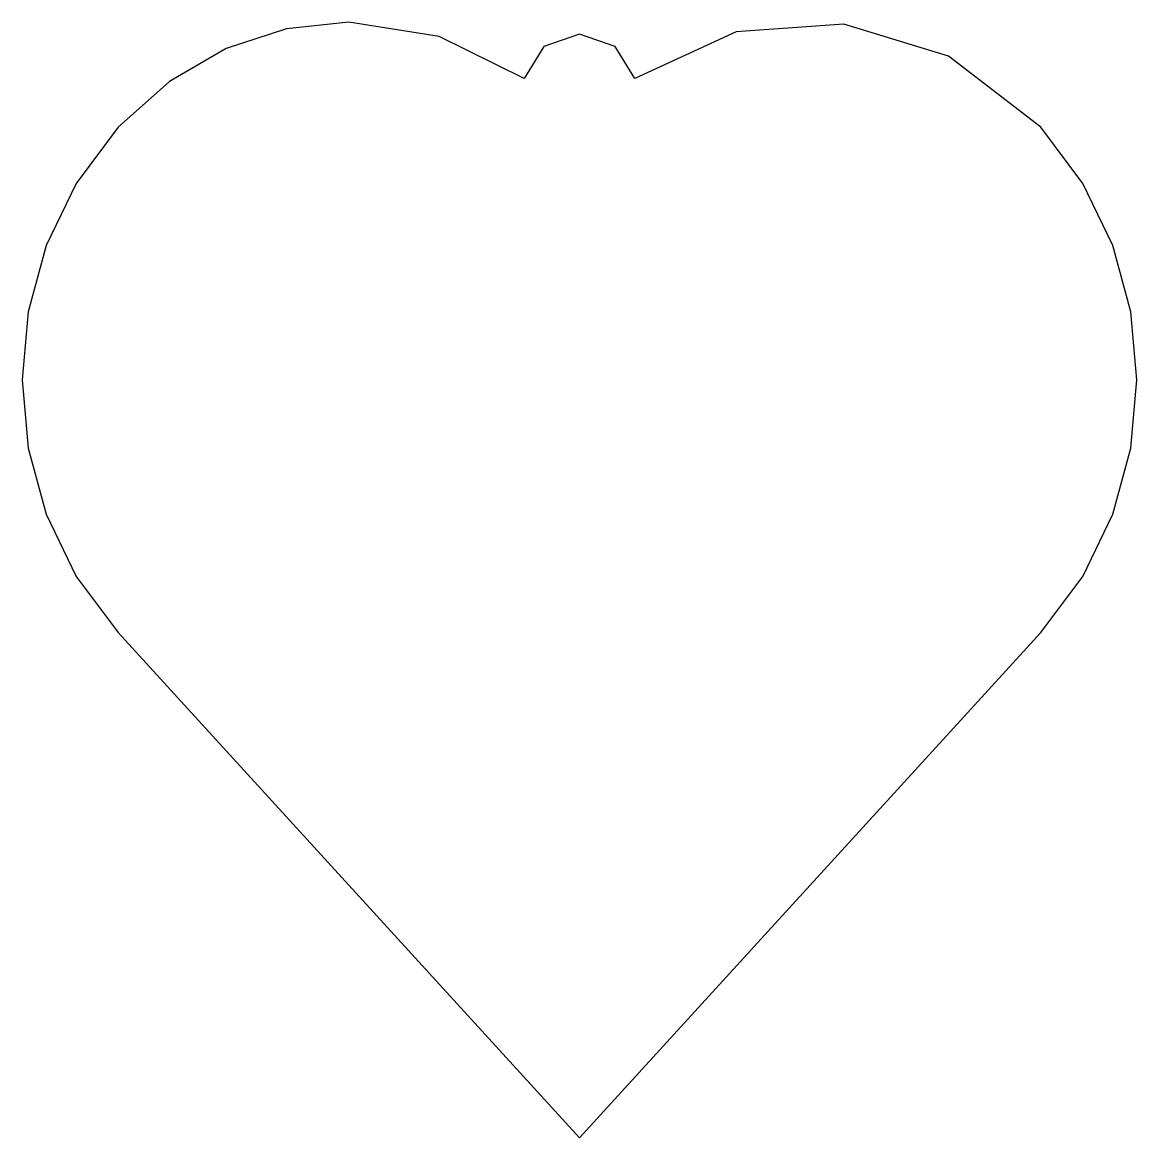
# Model space of a CAD drawing. Extents: x 0.1 to 14, y 8.2 to 22.
import ezdxf

# ---------------------------------------------------------------- set-up
doc = ezdxf.new("R2010")
doc.units = 0

msp = doc.modelspace()

# ---------------------------------------------------------------- linework, layer by layer
at = {"layer": 'Warstwa 1'}
for p, q in [((4.19341, 22.0409), (3.421178, 21.959528)), ((5.315789, 21.866488), (4.19341, 22.0409)), ((4.19341, 22.0409), (4.19341, 22.0409)), ((10.33497, 22.016775), (8.998907, 21.924203)), ((11.63447, 21.621809), (10.33497, 22.016775)), ((3.421178, 21.959528), (2.671629, 21.715425)), ((6.36733, 21.3443), (5.315789, 21.866488)), ((7.05556, 21.8952), (6.614816, 21.740467)), ((7.496304, 21.740467), (7.05556, 21.8952)), ((8.998907, 21.924203), (7.74379, 21.3443)), ((6.614816, 21.740467), (6.36733, 21.3443)), ((7.74379, 21.3443), (7.496304, 21.740467)), ((2.671629, 21.715425), (1.96743, 21.308609)), ((12.7799, 20.7391), (11.63447, 21.621809)), ((1.96743, 21.308609), (1.33125, 20.7391)), ((1.33125, 20.7391), (0.810962, 20.042709)), ((13.300175, 20.042709), (12.7799, 20.7391)), ((0.810962, 20.042709), (0.439328, 19.271856)), ((13.6718, 19.271856), (13.300175, 20.042709)), ((0.439328, 19.271856), (0.216348, 18.451363)), ((13.894775, 18.451363), (13.6718, 19.271856)), ((0.216348, 18.451363), (0.142021, 17.60605)), ((13.9691, 17.60605), (13.894775, 18.451363)), ((0.142021, 17.60605), (0.216348, 16.760737)), ((13.894775, 16.760737), (13.9691, 17.60605)), ((0.216348, 16.760737), (0.439328, 15.940244)), ((13.6718, 15.940244), (13.894775, 16.760737)), ((0.439328, 15.940244), (0.810962, 15.169391)), ((13.300175, 15.169391), (13.6718, 15.940244)), ((0.810962, 15.169391), (1.33125, 14.473)), ((12.7799, 14.473), (13.300175, 15.169391)), ((1.33125, 14.473), (7.05556, 8.20701)), ((7.05556, 8.20701), (12.7799, 14.473))]:
    msp.add_line(p, q, dxfattribs=at)

doc.saveas('drawing.dxf')
